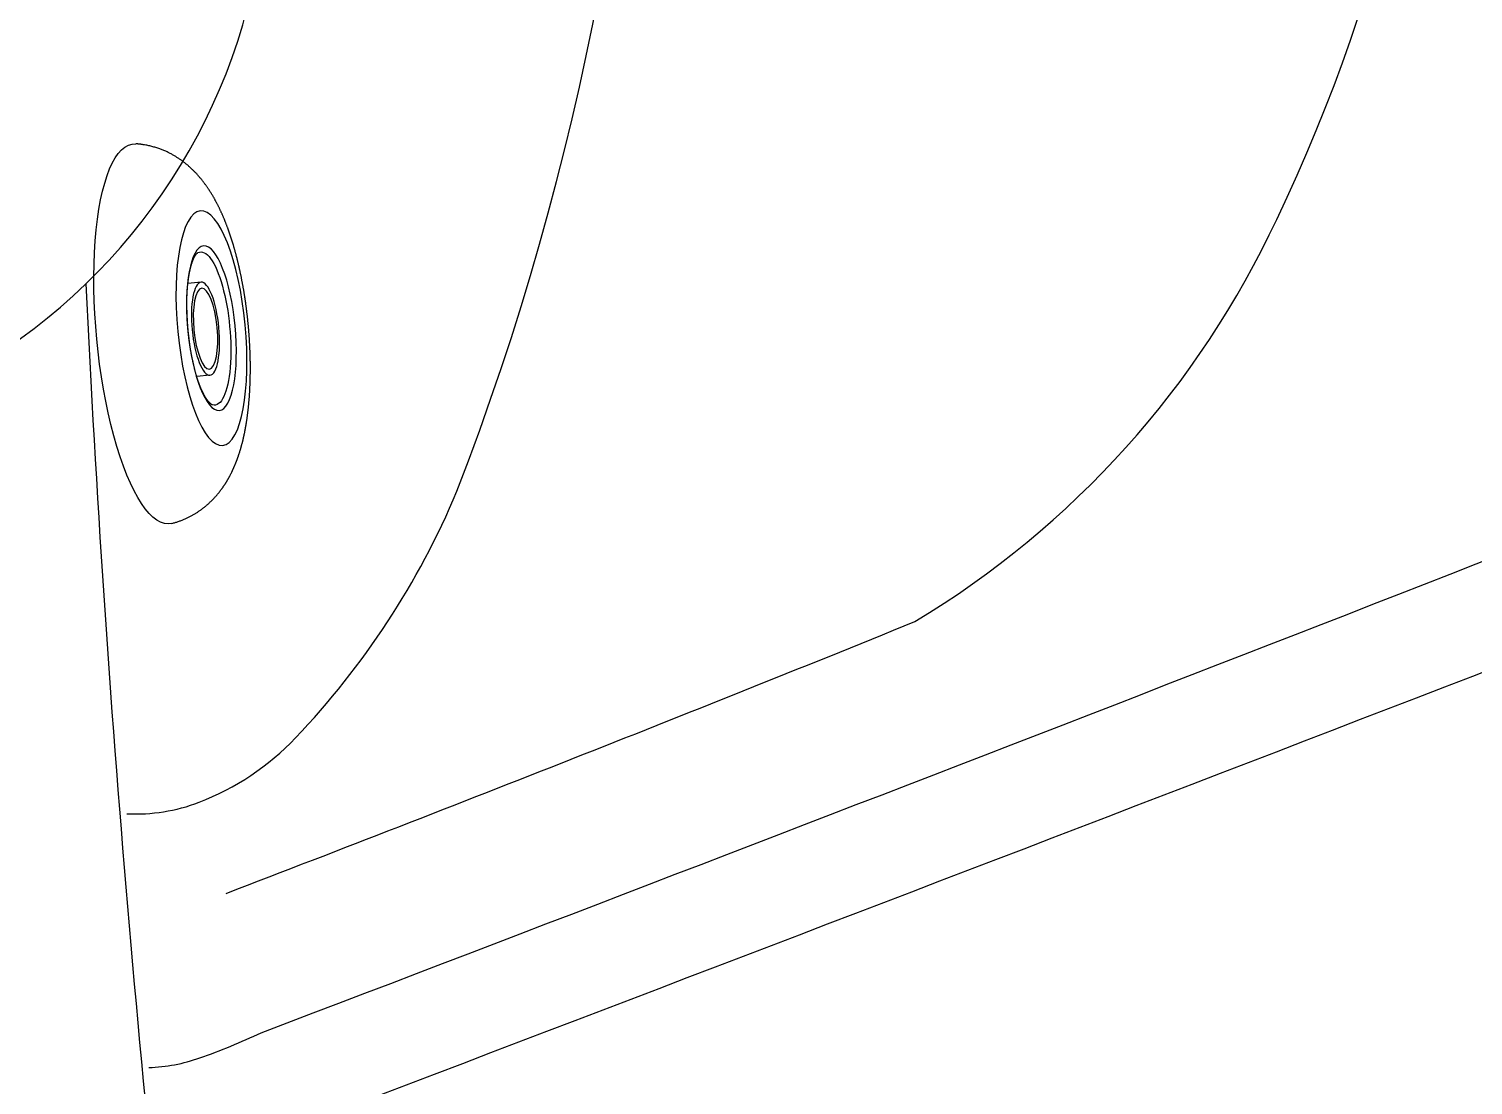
# Model space of a CAD drawing. Header units: inches. Extents: x 0 to 89, y -22 to 129.
# Drawn here: x 8.39 to 15.5, y 11.12 to 16.32 of the extents above; entities that cross this region are included whole.
import ezdxf

# ---------------------------------------------------------------- set-up
doc = ezdxf.new("R2010")
doc.units = ezdxf.units.IN
doc.header["$MEASUREMENT"] = 0
doc.layers.add('1', color=4, linetype='Continuous')

# ---------------------------------------------------------------- blocks, each defined once
blk = doc.blocks.new('MINIJET')
at = {"layer": '1', "color": 3}
for p, q in [((0.267572899635123, 0.2300000000000149), (0.2021327313523582, 0.2300000000000133)), ((0.2675728996351356, -0.2300000000000162), (0.2021327313523522, -0.2299999999999922))]:
    blk.add_line(p, q, dxfattribs=at)
at = {"layer": '1', "color": 3, "extrusion": (2.340686842745782e-18, 2.775557561562884e-17, -1)}
for centre, major_axis, ratio, start_param, end_param in [((0, 0), (-8.401057627338552e-15, 0.9399999999999994), 0.2875604840019277, 3.096514190688376, 6.328263770081), ((0.2675728996351328, 2.142730437526552e-14), (-1.798561299892755e-15, 0.2000000000000002), 0.2875604840019276, 1.21376771396354, 7.496953021143126)]:
    blk.add_ellipse(centre, major_axis=major_axis, ratio=ratio, start_param=start_param, end_param=end_param, dxfattribs=at)
at = {"layer": '1', "color": 3, "extrusion": (2.340686842745781e-18, 2.775557561562885e-17, -1)}
blk.add_ellipse((0.2969063687910718, 1.088018564132653e-14), major_axis=(-5.215827769688984e-15, 0.58), ratio=0.2875604840019276, start_param=1.213767713963537, end_param=7.496953021143123, dxfattribs=at)
at = {"layer": '1', "color": 3, "extrusion": (2.340686842746282e-18, -2.775557561562901e-17, -1)}
blk.add_ellipse((0.2969063687910718, 1.088018564132653e-14), major_axis=(-5.18363130197484e-15, 0.5799999999999982), ratio=0.2875604840019278, start_param=4.355360367553331, end_param=10.63854567473292, dxfattribs=at)
at = {"layer": '1', "color": 3, "extrusion": (2.340686842746775e-18, -8.326672684688683e-17, -1)}
blk.add_ellipse((0.2969063687910718, 1.088018564132653e-14), major_axis=(-3.628252789104816e-15, 0.4072323466422034), ratio=0.2875604840019278, start_param=4.355360367553329, end_param=10.63854567473291, dxfattribs=at)
at = {"layer": '1', "color": 3, "extrusion": (2.340686842745784e-18, 2.775557561562885e-17, -1)}
blk.add_ellipse((0.2779324561100314, 1.543210004228968e-14), major_axis=(-3.38737551752088e-15, 0.3790157296514529), ratio=0.2875604840019277, start_param=6.174551052786132, end_param=9.533412215162832, dxfattribs=at)
at = {"layer": '1', "color": 3, "extrusion": (2.340686842746284e-18, -2.775557561562901e-17, -1)}
blk.add_ellipse((0.2675728996351328, 2.142730437526552e-14), major_axis=(-2.055577930093476e-15, 0.2299999999999999), ratio=0.2875604840019276, start_param=1.213767713963539, end_param=7.496953021143125, dxfattribs=at)
at = {"layer": '1', "color": 3}
for points, knots in [([(0.01218089115566556, -0.9390450898456919), (0.04652522600397901, -0.932158756099021), (0.07918567957719347, -0.9227368265443303), (0.1097942720551544, -0.9112022725844326), (0.1381371784268595, -0.8980028896263761), (0.1689244452854979, -0.8806497033695848), (0.196450861484692, -0.8621632473097023), (0.2209363622303613, -0.8430442952238622), (0.2426790447137819, -0.8236589463393429), (0.269467404189129, -0.7961503276553046), (0.2922755661359133, -0.7689914241756455), (0.3118823205252994, -0.742335495245591), (0.3289256027582326, -0.7161900888611257), (0.3507624120933173, -0.6777593374390136), (0.369191844007176, -0.6399705332946937), (0.3850589379851357, -0.6024635482709044), (0.3989313187877315, -0.5649287810849444), (0.4111915489342124, -0.5271242650316594), (0.4276458137625383, -0.467367795078637), (0.4414157135072969, -0.4061476977308587), (0.4528413980445691, -0.3433173831023666), (0.4621104098657725, -0.2789144969688664), (0.4693243307761605, -0.2131086116704424), (0.4735111990220418, -0.1616731446015578), (0.4765257219877981, -0.1097077711888659), (0.4783749395225669, -0.05737501205647533), (0.4790623343414637, -0.004847682697800337), (0.4785890455254957, 0.04769616149017253), (0.4764574994639474, 0.1111621601949295), (0.4726128756820884, 0.1740819047120468), (0.4670412893841842, 0.2361695976369944), (0.4597147311600054, 0.297176986720963), (0.4520173451589784, 0.3483497252908663), (0.4429414142433785, 0.3985132808911089), (0.4323943552587366, 0.4476456198512722), (0.4202271386988059, 0.4957960053448929), (0.4062009847754524, 0.5431061695618595), (0.3888199857383086, 0.5927694146310287), (0.368144759564828, 0.6422712140591926), (0.3429016113380214, 0.6923059576147921), (0.3204274200534485, 0.7296048876315098), (0.2931261295595107, 0.7679028821884799), (0.2591807718832513, 0.807228764593205), (0.2277101346503088, 0.837262785535458), (0.189905626973939, 0.8668327326460741), (0.157030330914651, 0.8877474154719565), (0.1197750909851294, 0.906841246441374), (0.07818145504427321, 0.9230698940553879), (0.03275024323252751, 0.935283905285111), (0.01218089115566556, 0.939045089845699)], [1.258846176864954, 1.258846176864954, 1.284049785363782, 1.30925339386261, 1.334457002361438, 1.359660610860266, 1.38976431999882, 1.419868029137374, 1.449971738275929, 1.480075447414483, 1.522807016465091, 1.565538585515698, 1.608270154566305, 1.651001723616912, 1.715116318226105, 1.779230912835296, 1.843345507444488, 1.907460102053681, 1.971574696662873, 2.071336734999626, 2.171098773336379, 2.270860811673133, 2.370622850009886, 2.470384888346639, 2.54715961707554, 2.623934345804441, 2.700709074533342, 2.777483803262244, 2.854258531991145, 2.947333969056945, 3.040409406122745, 3.133484843188545, 3.226560280254345, 3.306164335394391, 3.385768390534436, 3.465372445674482, 3.544976500814527, 3.624580555954572, 3.709200410252933, 3.793820264551292, 3.878440118849652, 3.940150456469474, 4.001860794089295, 4.063571131709116, 4.110155533564104, 4.156739935419091, 4.191384198304789, 4.226028461190486, 4.260672724076183, 4.295316986961882, 4.310281904651913, 4.310281904651913]), ([(0.2661156889603362, -0.3767814698830061), (0.2622408792394484, -0.3746281464558), (0.2563155744686532, -0.3694379371215085), (0.2495221966031136, -0.361258198399927), (0.2421352396980483, -0.3498480824021941), (0.2345597594969868, -0.3353568944871121), (0.2262945483546901, -0.3160111505578576), (0.2183747581515745, -0.2934466110852654), (0.2109722805059102, -0.2679595212635361), (0.2037577481794055, -0.2377440190871056), (0.1974028824924188, -0.2048929999126418), (0.1920013884159388, -0.1697935910136323), (0.18752125191583, -0.1318038473395895), (0.1841861944057757, -0.09230630319417621), (0.182039999479503, -0.0517566090550482), (0.1811074774591293, -0.01025141714224875), (0.1814251437741181, 0.03137234471369887), (0.1829888988927806, 0.07263313653117232), (0.1857759576313374, 0.1130232523923183), (0.1897502590331914, 0.152101793320131), (0.1948578812672863, 0.189407269416471), (0.2009519729696065, 0.2241128593884312), (0.2079926823887284, 0.2562236645357023), (0.2158636547058765, 0.2853305441429745), (0.2241148573821834, 0.3102260657672082), (0.232812614203689, 0.3315901317865488), (0.2416876899531688, 0.3490721498197875), (0.2495923395012158, 0.3613540415667695), (0.2568105609405771, 0.3699446777020154), (0.2626347919996095, 0.3748994700510235), (0.2661156889603338, 0.3767814698829866)], [5.178051847609506, 5.178051847609506, 5.268560665170156, 5.359069482730807, 5.444224162062341, 5.529378841393876, 5.61453352072541, 5.708610198638841, 5.80268687655227, 5.8967635544657, 5.997576814887944, 6.098390075310188, 6.199203335732432, 6.302795525931074, 6.406387716129714, 6.509979906328357, 6.61449271419346, 6.719005522058563, 6.823518329923665, 6.927954984355797, 7.032391638787927, 7.136828293220058, 7.240100091779126, 7.343371890338192, 7.44664368889726, 7.546427474593818, 7.646211260290375, 7.745995045986932, 7.837036885336847, 7.928078724686761, 8.019120564036674, 8.102375992412385, 8.102375992412385])]:
    blk.add_open_spline(points, degree=1, knots=knots, dxfattribs=at)
blk = doc.blocks.new('HHPILLOW')
at = {"layer": '1', "color": 4, "linetype": 'Continuous'}
for p, q in [((-2.493662856348354, 4.753440000292542), (-2.105674256348355, 4.600845000292548)), ((-2.493535056348177, -4.721047999707391), (-2.104629956348356, -4.568089999707457))]:
    blk.add_line(p, q, dxfattribs=at)
for centre, radius, start, end in [((-3.119004480416805, 3.459933230967845), 1.436736548251412, 64.19870674311935, 144.2451829579542), ((-3.046013074246378, 1.97333275746886), 2.790709171274251, 17.21278817419931, 70.30863569432098), ((-2.775510644526026, 3.212609205210594), 1.860006189274408, 144.2451829579545, 185.5942556030285), ((-10.99441199381275, 2.407570811759829), 6.398227653638791, 0.8252452733079668, 5.594255603028535), ((-10.49181935035516, 0), 10.49181935035516, 345.3047972418675, 15.47362786403677), ((-4.010785977012585, 2.50816465960218), 0.5861228147119968, 180.8252452733078, 266.9136513492448), ((-7.360403336172316, -1.092366797708202), 4.530513219578506, 44.7353245835756, 52.33768680706847), ((-3.671249686693427, 1.427680425685203), 1.017060497694795, 75.13863876116727, 94.72266359589366), ((-4.229530244427762, -3.122801297396499), 5.59356530952322, 69.8471983880498, 81.54951745679234), ((-4.762941381420456, 1.481207604623073), 0.8739993319092445, 13.58559010926897, 44.7353245835756), ((-3.656439884655223, -1.561218937882739), 3.930143527169514, 60.85987769514308, 69.8471983880498), ((-2.481550809332161, 0.5461660116369345), 1.517378378056258, 34.44500970583191, 60.85987769514308), ((-9.079296851456325, 0.002766516183061896), 5.43337025035915, 342.019837563144, 18.05253914430314), ((-3.534976419895143, 0.01605033516303678), 2.690629813737361, 328.9514312109356, 31.06438648313755), ((-2.51206816861577, -0.492755693265071), 1.554554322597792, 293.0023584904462, 325.5708079882411), ((-5.476981758617837, -1.002620195299642), 1.70341256026332, 301.6980798579719, 336.9533845754468), ((-4.003316947791051, -2.480668104789078), 0.591956896565789, 93.7208307348171, 179.9264290603185), ((-4.133094337513969, 2.742415530218985), 5.170965863734945, 278.0715625138498, 295.5287253823751), ((-3.709021773285203, -1.149635383012711), 1.264283361323205, 267.6769354812565, 283.8190420852181), ((-80.29190557129641, 1.855028273967328), 75.82065550482886, 356.3386680349637, 356.7224094113108), ((-3.152735730338682, -1.832809565125114), 2.929212312086789, 290.9658518163026, 343.5656369317051), ((-2.737128605431531, -3.16569070989361), 1.897329023735506, 174.5894660761836, 226.1126998811895), ((-3.118934661575695, -3.349291592975266), 1.507594211195228, 231.7422641605146, 294.508790775817)]:
    blk.add_arc(centre, radius, start, end, dxfattribs=at)
at = {"layer": '1', "color": 3, "linetype": 'Continuous'}
for centre, radius, start, end in [((-8.343842003758988, 0.08990888871185021), 5.811248817310541, 24.91736302086631, 44.94840016262117), ((-8.62058809854521, 0.01949486940539913), 5.43499356366448, 333.4140667197293, 26.46126074836484), ((-3.452289777500983, 1.376618691446335), 1.111896364388132, 86.48936324076274, 105.9330261561958), ((-3.922225932262705, -2.198487745685124), 4.715708637488957, 69.3637612481715, 83.44877837011721), ((-3.754596085311849, -1.817334919903196), 4.299992489900039, 61.69831124189577, 69.6641410816807), ((-2.408811534261371, 0.6285570708679913), 1.508630504570383, 35.76937891369361, 62.6585324046079), ((-3.453319780722353, 0.01518371013122177), 2.716996479879117, 327.0779087548007, 33.38863537225082), ((-2.257117530451403, -0.7593286333198783), 1.291945886492554, 297.8632999343325, 327.0779087548007), ((-3.751636236140003, 1.839408260139109), 4.289209647383383, 289.7146680394328, 299.2887159989647), ((-3.770839475062939, 1.593224760737822), 4.065192295565401, 275.4073437173614, 291.1400841040647), ((-3.474919522467284, -1.533004503037127), 0.9249887945121534, 252.0318145650573, 275.4073437173614), ((-8.354160519047062, -0.05085203773216307), 5.823696528221809, 315.0702392536522, 335.0709258513776)]:
    blk.add_arc(centre, radius, start, end, dxfattribs=at)
blk = doc.blocks.new('2010TEMPO')
at = {"layer": '1', "color": 3, "linetype": 'Continuous'}
for centre, radius, start, end in [((-2.461120168236675, 19.05607289628858), 13.89450811469651, 338.8426135880219, 20.86851785039334), ((6.864486201117643, 19.05233694792764), 8.502514699854773, 334.4121109716025, 25.34558893126748), ((10.40332221977337, 17.30236515955778), 4.555223577657267, 301.0299263405284, 335.0402115850954), ((91.83343228434205, 19.08339410962287), 83.26069103807741, 182.7684240339325, 186.9974731858856), ((-254.2806671950906, 703.82687613749), 741.0050266052546, 290.8561015517794, 291.5311707702679), ((-479.1713621250876, 1295.406296251854), 1374.382929922781, 290.8239933089509, 291.2187025143181), ((6.803463371276848, 15.58899936685668), 4.004577550857412, 316.3878674249392, 337.2612952230968), ((-55.11652382812599, 180.402562865955), 180.2671752140984, 290.9573671701108, 292.1161628514953), ((8.759347161225605, 13.72564649526282), 1.303176928243055, 291.0593455725801, 316.3878674249392), ((8.91592800259491, 13.31899889300189), 0.8674248974864093, 267.1228815500234, 291.0593455725801), ((8.166687369322972, 14.27469506052262), 3.206295577312286, 289.3862004282671, 295.232813502483), ((8.950641444862413, 12.04682429221907), 0.8445182480925085, 271.9822271691604, 289.3862004282671)]:
    blk.add_arc(centre, radius, start, end, dxfattribs=at)
at = {"layer": '1', "color": 1, "linetype": 'Continuous'}
blk.add_blockref('HHPILLOW', (9.786431318643736, 19.00049917991009), dxfattribs=at)
at = {"layer": '1', "rotation": 5.437211934058711}
blk.add_blockref('MINIJET', (8.992883218763609, 14.81622288101869), dxfattribs=at)

msp = doc.modelspace()

# ---------------------------------------------------------------- block references
at = {"layer": '1'}
msp.add_blockref('2010TEMPO', (1.56319401867222e-13, -2.842170943040401e-14), dxfattribs=at)

doc.saveas('drawing.dxf')
